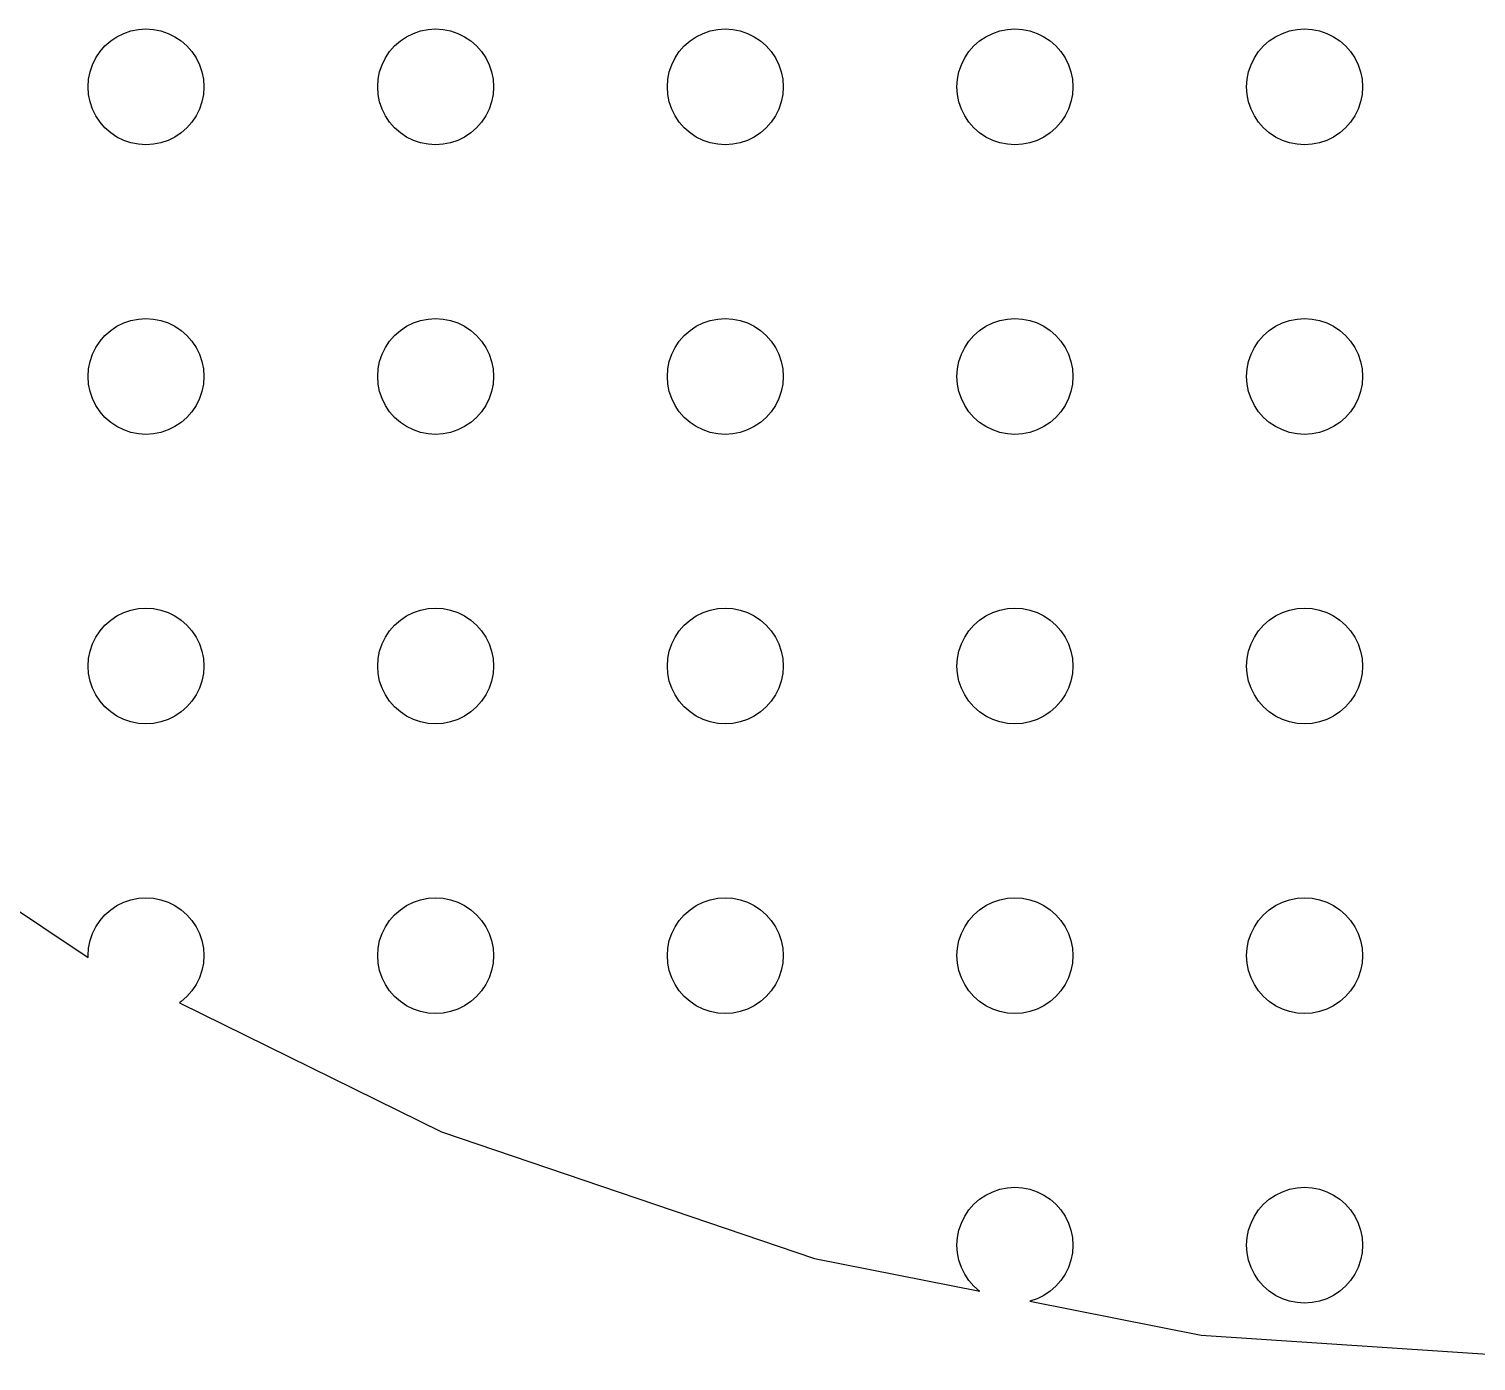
# Model space of a CAD drawing. Header units: metres. Extents: x -156 to 156, y -156 to 156.
# Drawn here: x -81.1 to -6.1, y -156 to -87 of the extents above; entities that cross this region are included whole.
import ezdxf

# ---------------------------------------------------------------- set-up
doc = ezdxf.new("R2010")
doc.units = ezdxf.units.M

msp = doc.modelspace()

# ---------------------------------------------------------------- linework, layer by layer
for p, q in [((-77.1213, -87.8787), (-76.8263, -87.6199)), ((-76.8263, -87.6199), (-76.5, -87.4019)), ((-76.5, -87.4019), (-76.148, -87.2284)), ((-76.148, -87.2284), (-75.7765, -87.1022)), ((-75.7765, -87.1022), (-75.3916, -87.0257)), ((-75.3916, -87.0257), (-75, -87)), ((-75, -87), (-74.6084, -87.0257)), ((-74.6084, -87.0257), (-74.2235, -87.1022)), ((-74.2235, -87.1022), (-73.8519, -87.2284)), ((-73.8519, -87.2284), (-73.5, -87.4019)), ((-73.5, -87.4019), (-73.1737, -87.6199)), ((-73.1737, -87.6199), (-72.8787, -87.8787)), ((-62.1213, -87.8787), (-61.8263, -87.6199)), ((-61.8263, -87.6199), (-61.5, -87.4019)), ((-61.5, -87.4019), (-61.148, -87.2284)), ((-61.148, -87.2284), (-60.7765, -87.1022)), ((-60.7765, -87.1022), (-60.3916, -87.0257)), ((-60.3916, -87.0257), (-60, -87)), ((-60, -87), (-59.6084, -87.0257)), ((-59.6084, -87.0257), (-59.2235, -87.1022)), ((-59.2235, -87.1022), (-58.8519, -87.2284)), ((-58.8519, -87.2284), (-58.5, -87.4019)), ((-58.5, -87.4019), (-58.1737, -87.6199)), ((-58.1737, -87.6199), (-57.8787, -87.8787)), ((-47.1213, -87.8787), (-46.8263, -87.6199)), ((-46.8263, -87.6199), (-46.5, -87.4019)), ((-46.5, -87.4019), (-46.148, -87.2284)), ((-46.148, -87.2284), (-45.7765, -87.1022)), ((-45.7765, -87.1022), (-45.3916, -87.0257)), ((-45.3916, -87.0257), (-45, -87)), ((-45, -87), (-44.6084, -87.0257)), ((-44.6084, -87.0257), (-44.2235, -87.1022)), ((-44.2235, -87.1022), (-43.8519, -87.2284)), ((-43.8519, -87.2284), (-43.5, -87.4019)), ((-43.5, -87.4019), (-43.1737, -87.6199)), ((-43.1737, -87.6199), (-42.8787, -87.8787)), ((-32.1213, -87.8787), (-31.8263, -87.6199)), ((-31.8263, -87.6199), (-31.5, -87.4019)), ((-31.5, -87.4019), (-31.148, -87.2284)), ((-31.148, -87.2284), (-30.7764, -87.1022)), ((-30.7764, -87.1022), (-30.3916, -87.0257)), ((-30.3916, -87.0257), (-30, -87)), ((-30, -87), (-29.6084, -87.0257)), ((-29.6084, -87.0257), (-29.2235, -87.1022)), ((-29.2235, -87.1022), (-28.8519, -87.2284)), ((-28.8519, -87.2284), (-28.5, -87.4019)), ((-28.5, -87.4019), (-28.1737, -87.6199)), ((-28.1737, -87.6199), (-27.8787, -87.8787)), ((-17.1213, -87.8787), (-16.8263, -87.6199)), ((-16.8263, -87.6199), (-16.5, -87.4019)), ((-16.5, -87.4019), (-16.148, -87.2284)), ((-16.148, -87.2284), (-15.7764, -87.1022)), ((-15.7764, -87.1022), (-15.3916, -87.0257)), ((-15.3916, -87.0257), (-15, -87)), ((-15, -87), (-14.6084, -87.0257)), ((-14.6084, -87.0257), (-14.2235, -87.1022)), ((-14.2235, -87.1022), (-13.8519, -87.2284)), ((-13.8519, -87.2284), (-13.5, -87.4019)), ((-13.5, -87.4019), (-13.1737, -87.6199)), ((-13.1737, -87.6199), (-12.8787, -87.8787)), ((-77.5981, -88.5), (-77.3801, -88.1737)), ((-77.3801, -88.1737), (-77.1213, -87.8787)), ((-72.8787, -87.8787), (-72.6199, -88.1737)), ((-72.6199, -88.1737), (-72.4019, -88.5)), ((-62.5981, -88.5), (-62.3801, -88.1737)), ((-62.3801, -88.1737), (-62.1213, -87.8787)), ((-57.8787, -87.8787), (-57.6199, -88.1737)), ((-57.6199, -88.1737), (-57.4019, -88.5)), ((-47.5981, -88.5), (-47.3801, -88.1737)), ((-47.3801, -88.1737), (-47.1213, -87.8787)), ((-42.8787, -87.8787), (-42.6199, -88.1737)), ((-42.6199, -88.1737), (-42.4019, -88.5)), ((-32.5981, -88.5), (-32.3801, -88.1737)), ((-32.3801, -88.1737), (-32.1213, -87.8787)), ((-27.8787, -87.8787), (-27.6199, -88.1737)), ((-27.6199, -88.1737), (-27.4019, -88.5)), ((-17.5981, -88.5), (-17.3801, -88.1737)), ((-17.3801, -88.1737), (-17.1213, -87.8787)), ((-12.8787, -87.8787), (-12.6199, -88.1737)), ((-12.6199, -88.1737), (-12.4019, -88.5)), ((-77.8978, -89.2235), (-77.7716, -88.8519)), ((-77.7716, -88.8519), (-77.5981, -88.5)), ((-72.4019, -88.5), (-72.2284, -88.8519)), ((-72.2284, -88.8519), (-72.1022, -89.2235)), ((-62.8978, -89.2235), (-62.7716, -88.8519)), ((-62.7716, -88.8519), (-62.5981, -88.5)), ((-57.4019, -88.5), (-57.2284, -88.8519)), ((-57.2284, -88.8519), (-57.1022, -89.2235)), ((-47.8978, -89.2235), (-47.7716, -88.8519)), ((-47.7716, -88.8519), (-47.5981, -88.5)), ((-42.4019, -88.5), (-42.2284, -88.8519)), ((-42.2284, -88.8519), (-42.1022, -89.2235)), ((-32.8978, -89.2235), (-32.7716, -88.8519)), ((-32.7716, -88.8519), (-32.5981, -88.5)), ((-27.4019, -88.5), (-27.2283, -88.8519)), ((-27.2283, -88.8519), (-27.1022, -89.2235)), ((-17.8978, -89.2235), (-17.7716, -88.8519)), ((-17.7716, -88.8519), (-17.5981, -88.5)), ((-12.4019, -88.5), (-12.2283, -88.8519)), ((-12.2283, -88.8519), (-12.1022, -89.2235)), ((-78, -90), (-77.9743, -89.6084)), ((-77.9743, -89.6084), (-77.8978, -89.2235)), ((-72.1022, -89.2235), (-72.0257, -89.6084)), ((-72.0257, -89.6084), (-72, -90)), ((-63, -90), (-62.9743, -89.6084)), ((-62.9743, -89.6084), (-62.8978, -89.2235)), ((-57.1022, -89.2235), (-57.0257, -89.6084)), ((-57.0257, -89.6084), (-57, -90)), ((-48, -90), (-47.9743, -89.6084)), ((-47.9743, -89.6084), (-47.8978, -89.2235)), ((-42.1022, -89.2235), (-42.0257, -89.6084)), ((-42.0257, -89.6084), (-42, -90)), ((-33, -90), (-32.9743, -89.6084)), ((-32.9743, -89.6084), (-32.8978, -89.2235)), ((-27.1022, -89.2235), (-27.0257, -89.6084)), ((-27.0257, -89.6084), (-27, -90)), ((-18, -90), (-17.9743, -89.6084)), ((-17.9743, -89.6084), (-17.8978, -89.2235)), ((-12.1022, -89.2235), (-12.0257, -89.6084)), ((-12.0257, -89.6084), (-12, -90)), ((-77.9743, -90.3916), (-78, -90)), ((-77.8978, -90.7765), (-77.9743, -90.3916)), ((-72.0257, -90.3916), (-72.1022, -90.7765)), ((-72, -90), (-72.0257, -90.3916)), ((-62.9743, -90.3916), (-63, -90)), ((-62.8978, -90.7765), (-62.9743, -90.3916)), ((-57.0257, -90.3916), (-57.1022, -90.7765)), ((-57, -90), (-57.0257, -90.3916)), ((-47.9743, -90.3916), (-48, -90)), ((-47.8978, -90.7765), (-47.9743, -90.3916)), ((-42.0257, -90.3916), (-42.1022, -90.7765)), ((-42, -90), (-42.0257, -90.3916)), ((-32.9743, -90.3916), (-33, -90)), ((-32.8978, -90.7765), (-32.9743, -90.3916)), ((-27.0257, -90.3916), (-27.1022, -90.7765)), ((-27, -90), (-27.0257, -90.3916)), ((-17.9743, -90.3916), (-18, -90)), ((-17.8978, -90.7765), (-17.9743, -90.3916)), ((-12.0257, -90.3916), (-12.1022, -90.7765)), ((-12, -90), (-12.0257, -90.3916)), ((-77.7716, -91.148), (-77.8978, -90.7765)), ((-77.5981, -91.5), (-77.7716, -91.148)), ((-72.2284, -91.148), (-72.4019, -91.5)), ((-72.1022, -90.7765), (-72.2284, -91.148)), ((-62.7716, -91.148), (-62.8978, -90.7765)), ((-62.5981, -91.5), (-62.7716, -91.148)), ((-57.2284, -91.148), (-57.4019, -91.5)), ((-57.1022, -90.7765), (-57.2284, -91.148)), ((-47.7716, -91.148), (-47.8978, -90.7765)), ((-47.5981, -91.5), (-47.7716, -91.148)), ((-42.2284, -91.148), (-42.4019, -91.5)), ((-42.1022, -90.7765), (-42.2284, -91.148)), ((-32.7716, -91.148), (-32.8978, -90.7765)), ((-32.5981, -91.5), (-32.7716, -91.148)), ((-27.2283, -91.148), (-27.4019, -91.5)), ((-27.1022, -90.7765), (-27.2283, -91.148)), ((-17.7716, -91.148), (-17.8978, -90.7765)), ((-17.5981, -91.5), (-17.7716, -91.148)), ((-12.2283, -91.148), (-12.4019, -91.5)), ((-12.1022, -90.7765), (-12.2283, -91.148)), ((-77.3801, -91.8263), (-77.5981, -91.5)), ((-77.1213, -92.1213), (-77.3801, -91.8263)), ((-76.8263, -92.3801), (-77.1213, -92.1213)), ((-72.8787, -92.1213), (-73.1737, -92.3801)), ((-72.6199, -91.8263), (-72.8787, -92.1213)), ((-72.4019, -91.5), (-72.6199, -91.8263)), ((-62.3801, -91.8263), (-62.5981, -91.5)), ((-62.1213, -92.1213), (-62.3801, -91.8263)), ((-61.8263, -92.3801), (-62.1213, -92.1213)), ((-57.8787, -92.1213), (-58.1737, -92.3801)), ((-57.6199, -91.8263), (-57.8787, -92.1213)), ((-57.4019, -91.5), (-57.6199, -91.8263)), ((-47.3801, -91.8263), (-47.5981, -91.5)), ((-47.1213, -92.1213), (-47.3801, -91.8263)), ((-46.8263, -92.3801), (-47.1213, -92.1213)), ((-42.8787, -92.1213), (-43.1737, -92.3801)), ((-42.6199, -91.8263), (-42.8787, -92.1213)), ((-42.4019, -91.5), (-42.6199, -91.8263)), ((-32.3801, -91.8263), (-32.5981, -91.5)), ((-32.1213, -92.1213), (-32.3801, -91.8263)), ((-31.8263, -92.3801), (-32.1213, -92.1213)), ((-27.8787, -92.1213), (-28.1737, -92.3801)), ((-27.6199, -91.8263), (-27.8787, -92.1213)), ((-27.4019, -91.5), (-27.6199, -91.8263)), ((-17.3801, -91.8263), (-17.5981, -91.5)), ((-17.1213, -92.1213), (-17.3801, -91.8263)), ((-16.8263, -92.3801), (-17.1213, -92.1213)), ((-12.8787, -92.1213), (-13.1737, -92.3801)), ((-12.6199, -91.8263), (-12.8787, -92.1213)), ((-12.4019, -91.5), (-12.6199, -91.8263)), ((-76.5, -92.5981), (-76.8263, -92.3801)), ((-76.148, -92.7716), (-76.5, -92.5981)), ((-75.7765, -92.8978), (-76.148, -92.7716)), ((-75.3916, -92.9743), (-75.7765, -92.8978)), ((-74.2235, -92.8978), (-74.6084, -92.9743)), ((-73.8519, -92.7716), (-74.2235, -92.8978)), ((-73.5, -92.5981), (-73.8519, -92.7716)), ((-73.1737, -92.3801), (-73.5, -92.5981)), ((-61.5, -92.5981), (-61.8263, -92.3801)), ((-61.148, -92.7716), (-61.5, -92.5981)), ((-60.7765, -92.8978), (-61.148, -92.7716)), ((-60.3916, -92.9743), (-60.7765, -92.8978)), ((-59.2235, -92.8978), (-59.6084, -92.9743)), ((-58.8519, -92.7716), (-59.2235, -92.8978)), ((-58.5, -92.5981), (-58.8519, -92.7716)), ((-58.1737, -92.3801), (-58.5, -92.5981)), ((-46.5, -92.5981), (-46.8263, -92.3801)), ((-46.148, -92.7716), (-46.5, -92.5981)), ((-45.7765, -92.8978), (-46.148, -92.7716)), ((-45.3916, -92.9743), (-45.7765, -92.8978)), ((-44.2235, -92.8978), (-44.6084, -92.9743)), ((-43.8519, -92.7716), (-44.2235, -92.8978)), ((-43.5, -92.5981), (-43.8519, -92.7716)), ((-43.1737, -92.3801), (-43.5, -92.5981)), ((-31.5, -92.5981), (-31.8263, -92.3801)), ((-31.148, -92.7716), (-31.5, -92.5981)), ((-30.7764, -92.8978), (-31.148, -92.7716)), ((-30.3916, -92.9743), (-30.7764, -92.8978)), ((-29.2235, -92.8978), (-29.6084, -92.9743)), ((-28.8519, -92.7716), (-29.2235, -92.8978)), ((-28.5, -92.5981), (-28.8519, -92.7716)), ((-28.1737, -92.3801), (-28.5, -92.5981)), ((-16.5, -92.5981), (-16.8263, -92.3801)), ((-16.148, -92.7716), (-16.5, -92.5981)), ((-15.7764, -92.8978), (-16.148, -92.7716)), ((-15.3916, -92.9743), (-15.7764, -92.8978)), ((-14.2235, -92.8978), (-14.6084, -92.9743)), ((-13.8519, -92.7716), (-14.2235, -92.8978)), ((-13.5, -92.5981), (-13.8519, -92.7716)), ((-13.1737, -92.3801), (-13.5, -92.5981)), ((-75, -93), (-75.3916, -92.9743)), ((-74.6084, -92.9743), (-75, -93)), ((-60, -93), (-60.3916, -92.9743)), ((-59.6084, -92.9743), (-60, -93)), ((-45, -93), (-45.3916, -92.9743)), ((-44.6084, -92.9743), (-45, -93)), ((-30, -93), (-30.3916, -92.9743)), ((-29.6084, -92.9743), (-30, -93)), ((-15, -93), (-15.3916, -92.9743)), ((-14.6084, -92.9743), (-15, -93)), ((-77.1213, -102.879), (-76.8263, -102.62)), ((-76.8263, -102.62), (-76.5, -102.402)), ((-76.5, -102.402), (-76.148, -102.228)), ((-76.148, -102.228), (-75.7765, -102.102)), ((-75.7765, -102.102), (-75.3916, -102.026)), ((-75.3916, -102.026), (-75, -102)), ((-75, -102), (-74.6084, -102.026)), ((-74.6084, -102.026), (-74.2235, -102.102)), ((-74.2235, -102.102), (-73.8519, -102.228)), ((-73.8519, -102.228), (-73.5, -102.402)), ((-73.5, -102.402), (-73.1737, -102.62)), ((-73.1737, -102.62), (-72.8787, -102.879)), ((-62.1213, -102.879), (-61.8263, -102.62)), ((-61.8263, -102.62), (-61.5, -102.402)), ((-61.5, -102.402), (-61.148, -102.228)), ((-61.148, -102.228), (-60.7765, -102.102)), ((-60.7765, -102.102), (-60.3916, -102.026)), ((-60.3916, -102.026), (-60, -102)), ((-60, -102), (-59.6084, -102.026)), ((-59.6084, -102.026), (-59.2235, -102.102)), ((-59.2235, -102.102), (-58.8519, -102.228)), ((-58.8519, -102.228), (-58.5, -102.402)), ((-58.5, -102.402), (-58.1737, -102.62)), ((-58.1737, -102.62), (-57.8787, -102.879)), ((-47.1213, -102.879), (-46.8263, -102.62)), ((-46.8263, -102.62), (-46.5, -102.402)), ((-46.5, -102.402), (-46.148, -102.228)), ((-46.148, -102.228), (-45.7765, -102.102)), ((-45.7765, -102.102), (-45.3916, -102.026)), ((-45.3916, -102.026), (-45, -102)), ((-45, -102), (-44.6084, -102.026)), ((-44.6084, -102.026), (-44.2235, -102.102)), ((-44.2235, -102.102), (-43.8519, -102.228)), ((-43.8519, -102.228), (-43.5, -102.402)), ((-43.5, -102.402), (-43.1737, -102.62)), ((-43.1737, -102.62), (-42.8787, -102.879)), ((-32.1213, -102.879), (-31.8263, -102.62)), ((-31.8263, -102.62), (-31.5, -102.402)), ((-31.5, -102.402), (-31.148, -102.228)), ((-31.148, -102.228), (-30.7764, -102.102)), ((-30.7764, -102.102), (-30.3916, -102.026)), ((-30.3916, -102.026), (-30, -102)), ((-30, -102), (-29.6084, -102.026)), ((-29.6084, -102.026), (-29.2235, -102.102)), ((-29.2235, -102.102), (-28.8519, -102.228)), ((-28.8519, -102.228), (-28.5, -102.402)), ((-28.5, -102.402), (-28.1737, -102.62)), ((-28.1737, -102.62), (-27.8787, -102.879)), ((-17.1213, -102.879), (-16.8263, -102.62)), ((-16.8263, -102.62), (-16.5, -102.402)), ((-16.5, -102.402), (-16.148, -102.228)), ((-16.148, -102.228), (-15.7764, -102.102)), ((-15.7764, -102.102), (-15.3916, -102.026)), ((-15.3916, -102.026), (-15, -102)), ((-15, -102), (-14.6084, -102.026)), ((-14.6084, -102.026), (-14.2235, -102.102)), ((-14.2235, -102.102), (-13.8519, -102.228)), ((-13.8519, -102.228), (-13.5, -102.402)), ((-13.5, -102.402), (-13.1737, -102.62)), ((-13.1737, -102.62), (-12.8787, -102.879)), ((-77.5981, -103.5), (-77.3801, -103.174)), ((-77.3801, -103.174), (-77.1213, -102.879)), ((-72.8787, -102.879), (-72.6199, -103.174)), ((-72.6199, -103.174), (-72.4019, -103.5)), ((-62.5981, -103.5), (-62.3801, -103.174)), ((-62.3801, -103.174), (-62.1213, -102.879)), ((-57.8787, -102.879), (-57.6199, -103.174)), ((-57.6199, -103.174), (-57.4019, -103.5)), ((-47.5981, -103.5), (-47.3801, -103.174)), ((-47.3801, -103.174), (-47.1213, -102.879)), ((-42.8787, -102.879), (-42.6199, -103.174)), ((-42.6199, -103.174), (-42.4019, -103.5)), ((-32.5981, -103.5), (-32.3801, -103.174)), ((-32.3801, -103.174), (-32.1213, -102.879)), ((-27.8787, -102.879), (-27.6199, -103.174)), ((-27.6199, -103.174), (-27.4019, -103.5)), ((-17.5981, -103.5), (-17.3801, -103.174)), ((-17.3801, -103.174), (-17.1213, -102.879)), ((-12.8787, -102.879), (-12.6199, -103.174)), ((-12.6199, -103.174), (-12.4019, -103.5)), ((-77.8978, -104.224), (-77.7716, -103.852)), ((-77.7716, -103.852), (-77.5981, -103.5)), ((-72.4019, -103.5), (-72.2284, -103.852)), ((-72.2284, -103.852), (-72.1022, -104.224)), ((-62.8978, -104.224), (-62.7716, -103.852)), ((-62.7716, -103.852), (-62.5981, -103.5)), ((-57.4019, -103.5), (-57.2284, -103.852)), ((-57.2284, -103.852), (-57.1022, -104.224)), ((-47.8978, -104.224), (-47.7716, -103.852)), ((-47.7716, -103.852), (-47.5981, -103.5)), ((-42.4019, -103.5), (-42.2284, -103.852)), ((-42.2284, -103.852), (-42.1022, -104.224)), ((-32.8978, -104.224), (-32.7716, -103.852)), ((-32.7716, -103.852), (-32.5981, -103.5)), ((-27.4019, -103.5), (-27.2283, -103.852)), ((-27.2283, -103.852), (-27.1022, -104.224)), ((-17.8978, -104.224), (-17.7716, -103.852)), ((-17.7716, -103.852), (-17.5981, -103.5)), ((-12.4019, -103.5), (-12.2283, -103.852)), ((-12.2283, -103.852), (-12.1022, -104.224)), ((-78, -105), (-77.9743, -104.608)), ((-77.9743, -104.608), (-77.8978, -104.224)), ((-72.1022, -104.224), (-72.0257, -104.608)), ((-72.0257, -104.608), (-72, -105)), ((-63, -105), (-62.9743, -104.608)), ((-62.9743, -104.608), (-62.8978, -104.224)), ((-57.1022, -104.224), (-57.0257, -104.608)), ((-57.0257, -104.608), (-57, -105)), ((-48, -105), (-47.9743, -104.608)), ((-47.9743, -104.608), (-47.8978, -104.224)), ((-42.1022, -104.224), (-42.0257, -104.608)), ((-42.0257, -104.608), (-42, -105)), ((-33, -105), (-32.9743, -104.608)), ((-32.9743, -104.608), (-32.8978, -104.224)), ((-27.1022, -104.224), (-27.0257, -104.608)), ((-27.0257, -104.608), (-27, -105)), ((-18, -105), (-17.9743, -104.608)), ((-17.9743, -104.608), (-17.8978, -104.224)), ((-12.1022, -104.224), (-12.0257, -104.608)), ((-12.0257, -104.608), (-12, -105)), ((-77.9743, -105.392), (-78, -105)), ((-77.8978, -105.776), (-77.9743, -105.392)), ((-72.0257, -105.392), (-72.1022, -105.776)), ((-72, -105), (-72.0257, -105.392)), ((-62.9743, -105.392), (-63, -105)), ((-62.8978, -105.776), (-62.9743, -105.392)), ((-57.0257, -105.392), (-57.1022, -105.776)), ((-57, -105), (-57.0257, -105.392)), ((-47.9743, -105.392), (-48, -105)), ((-47.8978, -105.776), (-47.9743, -105.392)), ((-42.0257, -105.392), (-42.1022, -105.776)), ((-42, -105), (-42.0257, -105.392)), ((-32.9743, -105.392), (-33, -105)), ((-32.8978, -105.776), (-32.9743, -105.392)), ((-27.0257, -105.392), (-27.1022, -105.776)), ((-27, -105), (-27.0257, -105.392)), ((-17.9743, -105.392), (-18, -105)), ((-17.8978, -105.776), (-17.9743, -105.392)), ((-12.0257, -105.392), (-12.1022, -105.776)), ((-12, -105), (-12.0257, -105.392)), ((-77.7716, -106.148), (-77.8978, -105.776)), ((-77.5981, -106.5), (-77.7716, -106.148)), ((-72.2284, -106.148), (-72.4019, -106.5)), ((-72.1022, -105.776), (-72.2284, -106.148)), ((-62.7716, -106.148), (-62.8978, -105.776)), ((-62.5981, -106.5), (-62.7716, -106.148)), ((-57.2284, -106.148), (-57.4019, -106.5)), ((-57.1022, -105.776), (-57.2284, -106.148)), ((-47.7716, -106.148), (-47.8978, -105.776)), ((-47.5981, -106.5), (-47.7716, -106.148)), ((-42.2284, -106.148), (-42.4019, -106.5)), ((-42.1022, -105.776), (-42.2284, -106.148)), ((-32.7716, -106.148), (-32.8978, -105.776)), ((-32.5981, -106.5), (-32.7716, -106.148)), ((-27.2283, -106.148), (-27.4019, -106.5)), ((-27.1022, -105.776), (-27.2283, -106.148)), ((-17.7716, -106.148), (-17.8978, -105.776)), ((-17.5981, -106.5), (-17.7716, -106.148)), ((-12.2283, -106.148), (-12.4019, -106.5)), ((-12.1022, -105.776), (-12.2283, -106.148)), ((-77.3801, -106.826), (-77.5981, -106.5)), ((-77.1213, -107.121), (-77.3801, -106.826)), ((-76.8263, -107.38), (-77.1213, -107.121)), ((-72.8787, -107.121), (-73.1737, -107.38)), ((-72.6199, -106.826), (-72.8787, -107.121)), ((-72.4019, -106.5), (-72.6199, -106.826)), ((-62.3801, -106.826), (-62.5981, -106.5)), ((-62.1213, -107.121), (-62.3801, -106.826)), ((-61.8263, -107.38), (-62.1213, -107.121)), ((-57.8787, -107.121), (-58.1737, -107.38)), ((-57.6199, -106.826), (-57.8787, -107.121)), ((-57.4019, -106.5), (-57.6199, -106.826)), ((-47.3801, -106.826), (-47.5981, -106.5)), ((-47.1213, -107.121), (-47.3801, -106.826)), ((-46.8263, -107.38), (-47.1213, -107.121)), ((-42.8787, -107.121), (-43.1737, -107.38)), ((-42.6199, -106.826), (-42.8787, -107.121)), ((-42.4019, -106.5), (-42.6199, -106.826)), ((-32.3801, -106.826), (-32.5981, -106.5)), ((-32.1213, -107.121), (-32.3801, -106.826)), ((-31.8263, -107.38), (-32.1213, -107.121)), ((-27.8787, -107.121), (-28.1737, -107.38)), ((-27.6199, -106.826), (-27.8787, -107.121)), ((-27.4019, -106.5), (-27.6199, -106.826)), ((-17.3801, -106.826), (-17.5981, -106.5)), ((-17.1213, -107.121), (-17.3801, -106.826)), ((-16.8263, -107.38), (-17.1213, -107.121)), ((-12.8787, -107.121), (-13.1737, -107.38)), ((-12.6199, -106.826), (-12.8787, -107.121)), ((-12.4019, -106.5), (-12.6199, -106.826)), ((-76.5, -107.598), (-76.8263, -107.38)), ((-76.148, -107.772), (-76.5, -107.598)), ((-75.7765, -107.898), (-76.148, -107.772)), ((-75.3916, -107.974), (-75.7765, -107.898)), ((-74.2235, -107.898), (-74.6084, -107.974)), ((-73.8519, -107.772), (-74.2235, -107.898)), ((-73.5, -107.598), (-73.8519, -107.772)), ((-73.1737, -107.38), (-73.5, -107.598)), ((-61.5, -107.598), (-61.8263, -107.38)), ((-61.148, -107.772), (-61.5, -107.598)), ((-60.7765, -107.898), (-61.148, -107.772)), ((-60.3916, -107.974), (-60.7765, -107.898)), ((-59.2235, -107.898), (-59.6084, -107.974)), ((-58.8519, -107.772), (-59.2235, -107.898)), ((-58.5, -107.598), (-58.8519, -107.772)), ((-58.1737, -107.38), (-58.5, -107.598)), ((-46.5, -107.598), (-46.8263, -107.38)), ((-46.148, -107.772), (-46.5, -107.598)), ((-45.7765, -107.898), (-46.148, -107.772)), ((-45.3916, -107.974), (-45.7765, -107.898)), ((-44.2235, -107.898), (-44.6084, -107.974)), ((-43.8519, -107.772), (-44.2235, -107.898)), ((-43.5, -107.598), (-43.8519, -107.772)), ((-43.1737, -107.38), (-43.5, -107.598)), ((-31.5, -107.598), (-31.8263, -107.38)), ((-31.148, -107.772), (-31.5, -107.598)), ((-30.7764, -107.898), (-31.148, -107.772)), ((-30.3916, -107.974), (-30.7764, -107.898)), ((-29.2235, -107.898), (-29.6084, -107.974)), ((-28.8519, -107.772), (-29.2235, -107.898)), ((-28.5, -107.598), (-28.8519, -107.772)), ((-28.1737, -107.38), (-28.5, -107.598)), ((-16.5, -107.598), (-16.8263, -107.38)), ((-16.148, -107.772), (-16.5, -107.598)), ((-15.7764, -107.898), (-16.148, -107.772)), ((-15.3916, -107.974), (-15.7764, -107.898)), ((-14.2235, -107.898), (-14.6084, -107.974)), ((-13.8519, -107.772), (-14.2235, -107.898)), ((-13.5, -107.598), (-13.8519, -107.772)), ((-13.1737, -107.38), (-13.5, -107.598)), ((-75, -108), (-75.3916, -107.974)), ((-74.6084, -107.974), (-75, -108)), ((-60, -108), (-60.3916, -107.974)), ((-59.6084, -107.974), (-60, -108)), ((-45, -108), (-45.3916, -107.974)), ((-44.6084, -107.974), (-45, -108)), ((-30, -108), (-30.3916, -107.974)), ((-29.6084, -107.974), (-30, -108)), ((-15, -108), (-15.3916, -107.974)), ((-14.6084, -107.974), (-15, -108)), ((-77.1213, -117.879), (-76.8263, -117.62)), ((-76.8263, -117.62), (-76.5, -117.402)), ((-76.5, -117.402), (-76.148, -117.228)), ((-76.148, -117.228), (-75.7765, -117.102)), ((-75.7765, -117.102), (-75.3916, -117.026)), ((-75.3916, -117.026), (-75, -117)), ((-75, -117), (-74.6084, -117.026)), ((-74.6084, -117.026), (-74.2235, -117.102)), ((-74.2235, -117.102), (-73.8519, -117.228)), ((-73.8519, -117.228), (-73.5, -117.402)), ((-73.5, -117.402), (-73.1737, -117.62)), ((-73.1737, -117.62), (-72.8787, -117.879)), ((-62.1213, -117.879), (-61.8263, -117.62)), ((-61.8263, -117.62), (-61.5, -117.402)), ((-61.5, -117.402), (-61.148, -117.228)), ((-61.148, -117.228), (-60.7765, -117.102)), ((-60.7765, -117.102), (-60.3916, -117.026)), ((-60.3916, -117.026), (-60, -117)), ((-60, -117), (-59.6084, -117.026)), ((-59.6084, -117.026), (-59.2235, -117.102)), ((-59.2235, -117.102), (-58.8519, -117.228)), ((-58.8519, -117.228), (-58.5, -117.402)), ((-58.5, -117.402), (-58.1737, -117.62)), ((-58.1737, -117.62), (-57.8787, -117.879)), ((-47.1213, -117.879), (-46.8263, -117.62)), ((-46.8263, -117.62), (-46.5, -117.402)), ((-46.5, -117.402), (-46.148, -117.228)), ((-46.148, -117.228), (-45.7765, -117.102)), ((-45.7765, -117.102), (-45.3916, -117.026)), ((-45.3916, -117.026), (-45, -117)), ((-45, -117), (-44.6084, -117.026)), ((-44.6084, -117.026), (-44.2235, -117.102)), ((-44.2235, -117.102), (-43.8519, -117.228)), ((-43.8519, -117.228), (-43.5, -117.402)), ((-43.5, -117.402), (-43.1737, -117.62)), ((-43.1737, -117.62), (-42.8787, -117.879)), ((-32.1213, -117.879), (-31.8263, -117.62)), ((-31.8263, -117.62), (-31.5, -117.402)), ((-31.5, -117.402), (-31.148, -117.228)), ((-31.148, -117.228), (-30.7764, -117.102)), ((-30.7764, -117.102), (-30.3916, -117.026)), ((-30.3916, -117.026), (-30, -117)), ((-30, -117), (-29.6084, -117.026)), ((-29.6084, -117.026), (-29.2235, -117.102)), ((-29.2235, -117.102), (-28.8519, -117.228)), ((-28.8519, -117.228), (-28.5, -117.402)), ((-28.5, -117.402), (-28.1737, -117.62)), ((-28.1737, -117.62), (-27.8787, -117.879)), ((-17.1213, -117.879), (-16.8263, -117.62)), ((-16.8263, -117.62), (-16.5, -117.402)), ((-16.5, -117.402), (-16.148, -117.228)), ((-16.148, -117.228), (-15.7764, -117.102)), ((-15.7764, -117.102), (-15.3916, -117.026)), ((-15.3916, -117.026), (-15, -117)), ((-15, -117), (-14.6084, -117.026)), ((-14.6084, -117.026), (-14.2235, -117.102)), ((-14.2235, -117.102), (-13.8519, -117.228)), ((-13.8519, -117.228), (-13.5, -117.402)), ((-13.5, -117.402), (-13.1737, -117.62)), ((-13.1737, -117.62), (-12.8787, -117.879)), ((-77.5981, -118.5), (-77.3801, -118.174)), ((-77.3801, -118.174), (-77.1213, -117.879)), ((-72.8787, -117.879), (-72.6199, -118.174)), ((-72.6199, -118.174), (-72.4019, -118.5)), ((-62.5981, -118.5), (-62.3801, -118.174)), ((-62.3801, -118.174), (-62.1213, -117.879)), ((-57.8787, -117.879), (-57.6199, -118.174)), ((-57.6199, -118.174), (-57.4019, -118.5)), ((-47.5981, -118.5), (-47.3801, -118.174)), ((-47.3801, -118.174), (-47.1213, -117.879)), ((-42.8787, -117.879), (-42.6199, -118.174)), ((-42.6199, -118.174), (-42.4019, -118.5)), ((-32.5981, -118.5), (-32.3801, -118.174)), ((-32.3801, -118.174), (-32.1213, -117.879)), ((-27.8787, -117.879), (-27.6199, -118.174)), ((-27.6199, -118.174), (-27.4019, -118.5)), ((-17.5981, -118.5), (-17.3801, -118.174)), ((-17.3801, -118.174), (-17.1213, -117.879)), ((-12.8787, -117.879), (-12.6199, -118.174)), ((-12.6199, -118.174), (-12.4019, -118.5)), ((-77.8978, -119.224), (-77.7716, -118.852)), ((-77.7716, -118.852), (-77.5981, -118.5)), ((-72.4019, -118.5), (-72.2284, -118.852)), ((-72.2284, -118.852), (-72.1022, -119.224)), ((-62.8978, -119.224), (-62.7716, -118.852)), ((-62.7716, -118.852), (-62.5981, -118.5)), ((-57.4019, -118.5), (-57.2284, -118.852)), ((-57.2284, -118.852), (-57.1022, -119.224)), ((-47.8978, -119.224), (-47.7716, -118.852)), ((-47.7716, -118.852), (-47.5981, -118.5)), ((-42.4019, -118.5), (-42.2284, -118.852)), ((-42.2284, -118.852), (-42.1022, -119.224)), ((-32.8978, -119.224), (-32.7716, -118.852)), ((-32.7716, -118.852), (-32.5981, -118.5)), ((-27.4019, -118.5), (-27.2283, -118.852)), ((-27.2283, -118.852), (-27.1022, -119.224)), ((-17.8978, -119.224), (-17.7716, -118.852)), ((-17.7716, -118.852), (-17.5981, -118.5)), ((-12.4019, -118.5), (-12.2283, -118.852)), ((-12.2283, -118.852), (-12.1022, -119.224)), ((-78, -120), (-77.9743, -119.608)), ((-77.9743, -119.608), (-77.8978, -119.224)), ((-72.1022, -119.224), (-72.0257, -119.608)), ((-72.0257, -119.608), (-72, -120)), ((-63, -120), (-62.9743, -119.608)), ((-62.9743, -119.608), (-62.8978, -119.224)), ((-57.1022, -119.224), (-57.0257, -119.608)), ((-57.0257, -119.608), (-57, -120)), ((-48, -120), (-47.9743, -119.608)), ((-47.9743, -119.608), (-47.8978, -119.224)), ((-42.1022, -119.224), (-42.0257, -119.608)), ((-42.0257, -119.608), (-42, -120)), ((-33, -120), (-32.9743, -119.608)), ((-32.9743, -119.608), (-32.8978, -119.224)), ((-27.1022, -119.224), (-27.0257, -119.608)), ((-27.0257, -119.608), (-27, -120)), ((-18, -120), (-17.9743, -119.608)), ((-17.9743, -119.608), (-17.8978, -119.224)), ((-12.1022, -119.224), (-12.0257, -119.608)), ((-12.0257, -119.608), (-12, -120)), ((-77.9743, -120.392), (-78, -120)), ((-77.8978, -120.776), (-77.9743, -120.392)), ((-72.0257, -120.392), (-72.1022, -120.776)), ((-72, -120), (-72.0257, -120.392)), ((-62.9743, -120.392), (-63, -120)), ((-62.8978, -120.776), (-62.9743, -120.392)), ((-57.0257, -120.392), (-57.1022, -120.776)), ((-57, -120), (-57.0257, -120.392)), ((-47.9743, -120.392), (-48, -120)), ((-47.8978, -120.776), (-47.9743, -120.392)), ((-42.0257, -120.392), (-42.1022, -120.776)), ((-42, -120), (-42.0257, -120.392)), ((-32.9743, -120.392), (-33, -120)), ((-32.8978, -120.776), (-32.9743, -120.392)), ((-27.0257, -120.392), (-27.1022, -120.776)), ((-27, -120), (-27.0257, -120.392)), ((-17.9743, -120.392), (-18, -120)), ((-17.8978, -120.776), (-17.9743, -120.392)), ((-12.0257, -120.392), (-12.1022, -120.776)), ((-12, -120), (-12.0257, -120.392)), ((-77.7716, -121.148), (-77.8978, -120.776)), ((-77.5981, -121.5), (-77.7716, -121.148)), ((-72.2284, -121.148), (-72.4019, -121.5)), ((-72.1022, -120.776), (-72.2284, -121.148)), ((-62.7716, -121.148), (-62.8978, -120.776)), ((-62.5981, -121.5), (-62.7716, -121.148)), ((-57.2284, -121.148), (-57.4019, -121.5)), ((-57.1022, -120.776), (-57.2284, -121.148)), ((-47.7716, -121.148), (-47.8978, -120.776)), ((-47.5981, -121.5), (-47.7716, -121.148)), ((-42.2284, -121.148), (-42.4019, -121.5)), ((-42.1022, -120.776), (-42.2284, -121.148)), ((-32.7716, -121.148), (-32.8978, -120.776)), ((-32.5981, -121.5), (-32.7716, -121.148)), ((-27.2283, -121.148), (-27.4019, -121.5)), ((-27.1022, -120.776), (-27.2283, -121.148)), ((-17.7716, -121.148), (-17.8978, -120.776)), ((-17.5981, -121.5), (-17.7716, -121.148)), ((-12.2283, -121.148), (-12.4019, -121.5)), ((-12.1022, -120.776), (-12.2283, -121.148)), ((-77.3801, -121.826), (-77.5981, -121.5)), ((-77.1213, -122.121), (-77.3801, -121.826)), ((-76.8263, -122.38), (-77.1213, -122.121)), ((-72.8787, -122.121), (-73.1737, -122.38)), ((-72.6199, -121.826), (-72.8787, -122.121)), ((-72.4019, -121.5), (-72.6199, -121.826)), ((-62.3801, -121.826), (-62.5981, -121.5)), ((-62.1213, -122.121), (-62.3801, -121.826)), ((-61.8263, -122.38), (-62.1213, -122.121)), ((-57.8787, -122.121), (-58.1737, -122.38)), ((-57.6199, -121.826), (-57.8787, -122.121)), ((-57.4019, -121.5), (-57.6199, -121.826)), ((-47.3801, -121.826), (-47.5981, -121.5)), ((-47.1213, -122.121), (-47.3801, -121.826)), ((-46.8263, -122.38), (-47.1213, -122.121)), ((-42.8787, -122.121), (-43.1737, -122.38)), ((-42.6199, -121.826), (-42.8787, -122.121)), ((-42.4019, -121.5), (-42.6199, -121.826)), ((-32.3801, -121.826), (-32.5981, -121.5)), ((-32.1213, -122.121), (-32.3801, -121.826)), ((-31.8263, -122.38), (-32.1213, -122.121)), ((-27.8787, -122.121), (-28.1737, -122.38)), ((-27.6199, -121.826), (-27.8787, -122.121)), ((-27.4019, -121.5), (-27.6199, -121.826)), ((-17.3801, -121.826), (-17.5981, -121.5)), ((-17.1213, -122.121), (-17.3801, -121.826)), ((-16.8263, -122.38), (-17.1213, -122.121)), ((-12.8787, -122.121), (-13.1737, -122.38)), ((-12.6199, -121.826), (-12.8787, -122.121)), ((-12.4019, -121.5), (-12.6199, -121.826)), ((-76.5, -122.598), (-76.8263, -122.38)), ((-76.148, -122.772), (-76.5, -122.598)), ((-75.7765, -122.898), (-76.148, -122.772)), ((-75.3916, -122.974), (-75.7765, -122.898)), ((-74.2235, -122.898), (-74.6084, -122.974)), ((-73.8519, -122.772), (-74.2235, -122.898)), ((-73.5, -122.598), (-73.8519, -122.772)), ((-73.1737, -122.38), (-73.5, -122.598)), ((-61.5, -122.598), (-61.8263, -122.38)), ((-61.148, -122.772), (-61.5, -122.598)), ((-60.7765, -122.898), (-61.148, -122.772)), ((-60.3916, -122.974), (-60.7765, -122.898)), ((-59.2235, -122.898), (-59.6084, -122.974)), ((-58.8519, -122.772), (-59.2235, -122.898)), ((-58.5, -122.598), (-58.8519, -122.772)), ((-58.1737, -122.38), (-58.5, -122.598)), ((-46.5, -122.598), (-46.8263, -122.38)), ((-46.148, -122.772), (-46.5, -122.598)), ((-45.7765, -122.898), (-46.148, -122.772)), ((-45.3916, -122.974), (-45.7765, -122.898)), ((-44.2235, -122.898), (-44.6084, -122.974)), ((-43.8519, -122.772), (-44.2235, -122.898)), ((-43.5, -122.598), (-43.8519, -122.772)), ((-43.1737, -122.38), (-43.5, -122.598)), ((-31.5, -122.598), (-31.8263, -122.38)), ((-31.148, -122.772), (-31.5, -122.598)), ((-30.7764, -122.898), (-31.148, -122.772)), ((-30.3916, -122.974), (-30.7764, -122.898)), ((-29.2235, -122.898), (-29.6084, -122.974)), ((-28.8519, -122.772), (-29.2235, -122.898)), ((-28.5, -122.598), (-28.8519, -122.772)), ((-28.1737, -122.38), (-28.5, -122.598)), ((-16.5, -122.598), (-16.8263, -122.38)), ((-16.148, -122.772), (-16.5, -122.598)), ((-15.7764, -122.898), (-16.148, -122.772)), ((-15.3916, -122.974), (-15.7764, -122.898)), ((-14.2235, -122.898), (-14.6084, -122.974)), ((-13.8519, -122.772), (-14.2235, -122.898)), ((-13.5, -122.598), (-13.8519, -122.772)), ((-13.1737, -122.38), (-13.5, -122.598)), ((-75, -123), (-75.3916, -122.974)), ((-74.6084, -122.974), (-75, -123)), ((-60, -123), (-60.3916, -122.974)), ((-59.6084, -122.974), (-60, -123)), ((-45, -123), (-45.3916, -122.974)), ((-44.6084, -122.974), (-45, -123)), ((-30, -123), (-30.3916, -122.974)), ((-29.6084, -122.974), (-30, -123)), ((-15, -123), (-15.3916, -122.974)), ((-14.6084, -122.974), (-15, -123)), ((-94.9668, -123.763), (-78, -135.1)), ((-77.1213, -132.879), (-76.8263, -132.62)), ((-76.8263, -132.62), (-76.5, -132.402)), ((-76.5, -132.402), (-76.148, -132.228)), ((-76.148, -132.228), (-75.7765, -132.102)), ((-75.7765, -132.102), (-75.3916, -132.026)), ((-75.3916, -132.026), (-75, -132)), ((-75, -132), (-74.6084, -132.026)), ((-74.6084, -132.026), (-74.2235, -132.102)), ((-74.2235, -132.102), (-73.8519, -132.228)), ((-73.8519, -132.228), (-73.5, -132.402)), ((-73.5, -132.402), (-73.1737, -132.62)), ((-73.1737, -132.62), (-72.8787, -132.879)), ((-62.1213, -132.879), (-61.8263, -132.62)), ((-61.8263, -132.62), (-61.5, -132.402)), ((-61.5, -132.402), (-61.148, -132.228)), ((-61.148, -132.228), (-60.7765, -132.102)), ((-60.7765, -132.102), (-60.3916, -132.026)), ((-60.3916, -132.026), (-60, -132)), ((-60, -132), (-59.6084, -132.026)), ((-59.6084, -132.026), (-59.2235, -132.102)), ((-59.2235, -132.102), (-58.8519, -132.228)), ((-58.8519, -132.228), (-58.5, -132.402)), ((-58.5, -132.402), (-58.1737, -132.62)), ((-58.1737, -132.62), (-57.8787, -132.879)), ((-47.1213, -132.879), (-46.8263, -132.62)), ((-46.8263, -132.62), (-46.5, -132.402)), ((-46.5, -132.402), (-46.148, -132.228)), ((-46.148, -132.228), (-45.7765, -132.102)), ((-45.7765, -132.102), (-45.3916, -132.026)), ((-45.3916, -132.026), (-45, -132)), ((-45, -132), (-44.6084, -132.026)), ((-44.6084, -132.026), (-44.2235, -132.102)), ((-44.2235, -132.102), (-43.8519, -132.228)), ((-43.8519, -132.228), (-43.5, -132.402)), ((-43.5, -132.402), (-43.1737, -132.62)), ((-43.1737, -132.62), (-42.8787, -132.879)), ((-32.1213, -132.879), (-31.8263, -132.62)), ((-31.8263, -132.62), (-31.5, -132.402)), ((-31.5, -132.402), (-31.148, -132.228)), ((-31.148, -132.228), (-30.7764, -132.102)), ((-30.7764, -132.102), (-30.3916, -132.026)), ((-30.3916, -132.026), (-30, -132)), ((-30, -132), (-29.6084, -132.026)), ((-29.6084, -132.026), (-29.2235, -132.102)), ((-29.2235, -132.102), (-28.8519, -132.228)), ((-28.8519, -132.228), (-28.5, -132.402)), ((-28.5, -132.402), (-28.1737, -132.62)), ((-28.1737, -132.62), (-27.8787, -132.879)), ((-17.1213, -132.879), (-16.8263, -132.62)), ((-16.8263, -132.62), (-16.5, -132.402)), ((-16.5, -132.402), (-16.148, -132.228)), ((-16.148, -132.228), (-15.7764, -132.102)), ((-15.7764, -132.102), (-15.3916, -132.026)), ((-15.3916, -132.026), (-15, -132)), ((-15, -132), (-14.6084, -132.026)), ((-14.6084, -132.026), (-14.2235, -132.102)), ((-14.2235, -132.102), (-13.8519, -132.228)), ((-13.8519, -132.228), (-13.5, -132.402)), ((-13.5, -132.402), (-13.1737, -132.62)), ((-13.1737, -132.62), (-12.8787, -132.879)), ((-77.5981, -133.5), (-77.3801, -133.174)), ((-77.3801, -133.174), (-77.1213, -132.879)), ((-72.8787, -132.879), (-72.6199, -133.174)), ((-72.6199, -133.174), (-72.4019, -133.5)), ((-62.5981, -133.5), (-62.3801, -133.174)), ((-62.3801, -133.174), (-62.1213, -132.879)), ((-57.8787, -132.879), (-57.6199, -133.174)), ((-57.6199, -133.174), (-57.4019, -133.5)), ((-47.5981, -133.5), (-47.3801, -133.174)), ((-47.3801, -133.174), (-47.1213, -132.879)), ((-42.8787, -132.879), (-42.6199, -133.174)), ((-42.6199, -133.174), (-42.4019, -133.5)), ((-32.5981, -133.5), (-32.3801, -133.174)), ((-32.3801, -133.174), (-32.1213, -132.879)), ((-27.8787, -132.879), (-27.6199, -133.174)), ((-27.6199, -133.174), (-27.4019, -133.5)), ((-17.5981, -133.5), (-17.3801, -133.174)), ((-17.3801, -133.174), (-17.1213, -132.879)), ((-12.8787, -132.879), (-12.6199, -133.174)), ((-12.6199, -133.174), (-12.4019, -133.5)), ((-77.8978, -134.224), (-77.7716, -133.852)), ((-77.7716, -133.852), (-77.5981, -133.5)), ((-72.4019, -133.5), (-72.2284, -133.852)), ((-72.2284, -133.852), (-72.1022, -134.224)), ((-62.8978, -134.224), (-62.7716, -133.852)), ((-62.7716, -133.852), (-62.5981, -133.5)), ((-57.4019, -133.5), (-57.2284, -133.852)), ((-57.2284, -133.852), (-57.1022, -134.224)), ((-47.8978, -134.224), (-47.7716, -133.852)), ((-47.7716, -133.852), (-47.5981, -133.5)), ((-42.4019, -133.5), (-42.2284, -133.852)), ((-42.2284, -133.852), (-42.1022, -134.224)), ((-32.8978, -134.224), (-32.7716, -133.852)), ((-32.7716, -133.852), (-32.5981, -133.5)), ((-27.4019, -133.5), (-27.2283, -133.852)), ((-27.2283, -133.852), (-27.1022, -134.224)), ((-17.8978, -134.224), (-17.7716, -133.852)), ((-17.7716, -133.852), (-17.5981, -133.5)), ((-12.4019, -133.5), (-12.2283, -133.852)), ((-12.2283, -133.852), (-12.1022, -134.224)), ((-78, -135), (-77.9743, -134.608)), ((-77.9743, -134.608), (-77.8978, -134.224)), ((-72.1022, -134.224), (-72.0257, -134.608)), ((-72.0257, -134.608), (-72, -135)), ((-63, -135), (-62.9743, -134.608)), ((-62.9743, -134.608), (-62.8978, -134.224)), ((-57.1022, -134.224), (-57.0257, -134.608)), ((-57.0257, -134.608), (-57, -135)), ((-48, -135), (-47.9743, -134.608)), ((-47.9743, -134.608), (-47.8978, -134.224)), ((-42.1022, -134.224), (-42.0257, -134.608)), ((-42.0257, -134.608), (-42, -135)), ((-33, -135), (-32.9743, -134.608)), ((-32.9743, -134.608), (-32.8978, -134.224)), ((-27.1022, -134.224), (-27.0257, -134.608)), ((-27.0257, -134.608), (-27, -135)), ((-18, -135), (-17.9743, -134.608)), ((-17.9743, -134.608), (-17.8978, -134.224)), ((-12.1022, -134.224), (-12.0257, -134.608)), ((-12.0257, -134.608), (-12, -135)), ((-77.9932, -135.103), (-78, -135)), ((-78, -135.1), (-77.9932, -135.103)), ((-72.0257, -135.392), (-72.1022, -135.776)), ((-72, -135), (-72.0257, -135.392)), ((-62.9743, -135.392), (-63, -135)), ((-62.8978, -135.776), (-62.9743, -135.392)), ((-57.0257, -135.392), (-57.1022, -135.776)), ((-57, -135), (-57.0257, -135.392)), ((-47.9743, -135.392), (-48, -135)), ((-47.8978, -135.776), (-47.9743, -135.392)), ((-42.0257, -135.392), (-42.1022, -135.776)), ((-42, -135), (-42.0257, -135.392)), ((-32.9743, -135.392), (-33, -135)), ((-32.8978, -135.776), (-32.9743, -135.392)), ((-27.0257, -135.392), (-27.1022, -135.776)), ((-27, -135), (-27.0257, -135.392)), ((-17.9743, -135.392), (-18, -135)), ((-17.8978, -135.776), (-17.9743, -135.392)), ((-12.0257, -135.392), (-12.1022, -135.776)), ((-12, -135), (-12.0257, -135.392)), ((-72.2284, -136.148), (-72.4019, -136.5)), ((-72.1022, -135.776), (-72.2284, -136.148)), ((-62.7716, -136.148), (-62.8978, -135.776)), ((-62.5981, -136.5), (-62.7716, -136.148)), ((-57.2284, -136.148), (-57.4019, -136.5)), ((-57.1022, -135.776), (-57.2284, -136.148)), ((-47.7716, -136.148), (-47.8978, -135.776)), ((-47.5981, -136.5), (-47.7716, -136.148)), ((-42.2284, -136.148), (-42.4019, -136.5)), ((-42.1022, -135.776), (-42.2284, -136.148)), ((-32.7716, -136.148), (-32.8978, -135.776)), ((-32.5981, -136.5), (-32.7716, -136.148)), ((-27.2283, -136.148), (-27.4019, -136.5)), ((-27.1022, -135.776), (-27.2283, -136.148)), ((-17.7716, -136.148), (-17.8978, -135.776)), ((-17.5981, -136.5), (-17.7716, -136.148)), ((-12.2283, -136.148), (-12.4019, -136.5)), ((-12.1022, -135.776), (-12.2283, -136.148)), ((-72.8787, -137.121), (-73.1737, -137.38)), ((-72.6199, -136.826), (-72.8787, -137.121)), ((-72.4019, -136.5), (-72.6199, -136.826)), ((-62.3801, -136.826), (-62.5981, -136.5)), ((-62.1213, -137.121), (-62.3801, -136.826)), ((-61.8263, -137.38), (-62.1213, -137.121)), ((-57.8787, -137.121), (-58.1737, -137.38)), ((-57.6199, -136.826), (-57.8787, -137.121)), ((-57.4019, -136.5), (-57.6199, -136.826)), ((-47.3801, -136.826), (-47.5981, -136.5)), ((-47.1213, -137.121), (-47.3801, -136.826)), ((-46.8263, -137.38), (-47.1213, -137.121)), ((-42.8787, -137.121), (-43.1737, -137.38)), ((-42.6199, -136.826), (-42.8787, -137.121)), ((-42.4019, -136.5), (-42.6199, -136.826)), ((-32.3801, -136.826), (-32.5981, -136.5)), ((-32.1213, -137.121), (-32.3801, -136.826)), ((-31.8263, -137.38), (-32.1213, -137.121)), ((-27.8787, -137.121), (-28.1737, -137.38)), ((-27.6199, -136.826), (-27.8787, -137.121)), ((-27.4019, -136.5), (-27.6199, -136.826)), ((-17.3801, -136.826), (-17.5981, -136.5)), ((-17.1213, -137.121), (-17.3801, -136.826)), ((-16.8263, -137.38), (-17.1213, -137.121)), ((-12.8787, -137.121), (-13.1737, -137.38)), ((-12.6199, -136.826), (-12.8787, -137.121)), ((-12.4019, -136.5), (-12.6199, -136.826)), ((-73.1737, -137.38), (-73.2598, -137.438)), ((-73.2598, -137.438), (-59.6986, -144.125)), ((-61.5, -137.598), (-61.8263, -137.38)), ((-61.148, -137.772), (-61.5, -137.598)), ((-60.7765, -137.898), (-61.148, -137.772)), ((-58.8519, -137.772), (-59.2235, -137.898)), ((-58.5, -137.598), (-58.8519, -137.772)), ((-58.1737, -137.38), (-58.5, -137.598)), ((-46.5, -137.598), (-46.8263, -137.38)), ((-46.148, -137.772), (-46.5, -137.598)), ((-45.7765, -137.898), (-46.148, -137.772)), ((-43.8519, -137.772), (-44.2235, -137.898)), ((-43.5, -137.598), (-43.8519, -137.772)), ((-43.1737, -137.38), (-43.5, -137.598)), ((-31.5, -137.598), (-31.8263, -137.38)), ((-31.148, -137.772), (-31.5, -137.598)), ((-30.7764, -137.898), (-31.148, -137.772)), ((-28.8519, -137.772), (-29.2235, -137.898)), ((-28.5, -137.598), (-28.8519, -137.772)), ((-28.1737, -137.38), (-28.5, -137.598)), ((-16.5, -137.598), (-16.8263, -137.38)), ((-16.148, -137.772), (-16.5, -137.598)), ((-15.7764, -137.898), (-16.148, -137.772)), ((-13.8519, -137.772), (-14.2235, -137.898)), ((-13.5, -137.598), (-13.8519, -137.772)), ((-13.1737, -137.38), (-13.5, -137.598)), ((-60.3916, -137.974), (-60.7765, -137.898)), ((-60, -138), (-60.3916, -137.974)), ((-59.6084, -137.974), (-60, -138)), ((-59.2235, -137.898), (-59.6084, -137.974)), ((-45.3916, -137.974), (-45.7765, -137.898)), ((-45, -138), (-45.3916, -137.974)), ((-44.6084, -137.974), (-45, -138)), ((-44.2235, -137.898), (-44.6084, -137.974)), ((-30.3916, -137.974), (-30.7764, -137.898)), ((-30, -138), (-30.3916, -137.974)), ((-29.6084, -137.974), (-30, -138)), ((-29.2235, -137.898), (-29.6084, -137.974)), ((-15.3916, -137.974), (-15.7764, -137.898)), ((-15, -138), (-15.3916, -137.974)), ((-14.6084, -137.974), (-15, -138)), ((-14.2235, -137.898), (-14.6084, -137.974)), ((-59.6986, -144.125), (-40.3758, -150.684)), ((-32.1213, -147.879), (-31.8263, -147.62)), ((-31.8263, -147.62), (-31.5, -147.402)), ((-31.5, -147.402), (-31.148, -147.228)), ((-31.148, -147.228), (-30.7764, -147.102)), ((-30.7764, -147.102), (-30.3916, -147.026)), ((-30.3916, -147.026), (-30, -147)), ((-30, -147), (-29.6084, -147.026)), ((-29.6084, -147.026), (-29.2235, -147.102)), ((-29.2235, -147.102), (-28.8519, -147.228)), ((-28.8519, -147.228), (-28.5, -147.402)), ((-28.5, -147.402), (-28.1737, -147.62)), ((-28.1737, -147.62), (-27.8787, -147.879)), ((-17.1213, -147.879), (-16.8263, -147.62)), ((-16.8263, -147.62), (-16.5, -147.402)), ((-16.5, -147.402), (-16.148, -147.228)), ((-16.148, -147.228), (-15.7764, -147.102)), ((-15.7764, -147.102), (-15.3916, -147.026)), ((-15.3916, -147.026), (-15, -147)), ((-15, -147), (-14.6084, -147.026)), ((-14.6084, -147.026), (-14.2235, -147.102)), ((-14.2235, -147.102), (-13.8519, -147.228)), ((-13.8519, -147.228), (-13.5, -147.402)), ((-13.5, -147.402), (-13.1737, -147.62)), ((-13.1737, -147.62), (-12.8787, -147.879)), ((-32.5981, -148.5), (-32.3801, -148.174)), ((-32.3801, -148.174), (-32.1213, -147.879)), ((-27.8787, -147.879), (-27.6199, -148.174)), ((-27.6199, -148.174), (-27.4019, -148.5)), ((-17.5981, -148.5), (-17.3801, -148.174)), ((-17.3801, -148.174), (-17.1213, -147.879)), ((-12.8787, -147.879), (-12.6199, -148.174)), ((-12.6199, -148.174), (-12.4019, -148.5)), ((-32.8978, -149.224), (-32.7716, -148.852)), ((-32.7716, -148.852), (-32.5981, -148.5)), ((-27.4019, -148.5), (-27.2283, -148.852)), ((-27.2283, -148.852), (-27.1022, -149.224)), ((-17.8978, -149.224), (-17.7716, -148.852)), ((-17.7716, -148.852), (-17.5981, -148.5)), ((-12.4019, -148.5), (-12.2283, -148.852)), ((-12.2283, -148.852), (-12.1022, -149.224)), ((-33, -150), (-32.9743, -149.608)), ((-32.9743, -149.608), (-32.8978, -149.224)), ((-27.1022, -149.224), (-27.0257, -149.608)), ((-27.0257, -149.608), (-27, -150)), ((-18, -150), (-17.9743, -149.608)), ((-17.9743, -149.608), (-17.8978, -149.224)), ((-12.1022, -149.224), (-12.0257, -149.608)), ((-12.0257, -149.608), (-12, -150)), ((-32.9743, -150.392), (-33, -150)), ((-32.8978, -150.776), (-32.9743, -150.392)), ((-27.0257, -150.392), (-27.1022, -150.776)), ((-27, -150), (-27.0257, -150.392)), ((-17.9743, -150.392), (-18, -150)), ((-17.8978, -150.776), (-17.9743, -150.392)), ((-12.0257, -150.392), (-12.1022, -150.776)), ((-12, -150), (-12.0257, -150.392)), ((-40.3758, -150.684), (-31.8157, -152.387)), ((-32.7716, -151.148), (-32.8978, -150.776)), ((-32.5981, -151.5), (-32.7716, -151.148)), ((-27.2283, -151.148), (-27.4019, -151.5)), ((-27.1022, -150.776), (-27.2283, -151.148)), ((-17.7716, -151.148), (-17.8978, -150.776)), ((-17.5981, -151.5), (-17.7716, -151.148)), ((-12.2283, -151.148), (-12.4019, -151.5)), ((-12.1022, -150.776), (-12.2283, -151.148)), ((-32.3801, -151.826), (-32.5981, -151.5)), ((-32.1213, -152.121), (-32.3801, -151.826)), ((-31.8263, -152.38), (-32.1213, -152.121)), ((-27.8787, -152.121), (-28.1737, -152.38)), ((-27.6199, -151.826), (-27.8787, -152.121)), ((-27.4019, -151.5), (-27.6199, -151.826)), ((-17.3801, -151.826), (-17.5981, -151.5)), ((-17.1213, -152.121), (-17.3801, -151.826)), ((-16.8263, -152.38), (-17.1213, -152.121)), ((-12.8787, -152.121), (-13.1737, -152.38)), ((-12.6199, -151.826), (-12.8787, -152.121)), ((-12.4019, -151.5), (-12.6199, -151.826)), ((-31.8157, -152.387), (-31.8263, -152.38)), ((-28.8519, -152.772), (-29.2235, -152.898)), ((-28.5, -152.598), (-28.8519, -152.772)), ((-28.1737, -152.38), (-28.5, -152.598)), ((-16.5, -152.598), (-16.8263, -152.38)), ((-16.148, -152.772), (-16.5, -152.598)), ((-15.7764, -152.898), (-16.148, -152.772)), ((-13.8519, -152.772), (-14.2235, -152.898)), ((-13.5, -152.598), (-13.8519, -152.772)), ((-13.1737, -152.38), (-13.5, -152.598)), ((-29.2235, -152.898), (-29.236, -152.9)), ((-29.236, -152.9), (-20.3621, -154.665)), ((-15.3916, -152.974), (-15.7764, -152.898)), ((-15, -153), (-15.3916, -152.974)), ((-14.6084, -152.974), (-15, -153)), ((-14.2235, -152.898), (-14.6084, -152.974)), ((-20.3621, -154.665), (0, -156))]:
    msp.add_line(p, q)

doc.saveas('drawing.dxf')
